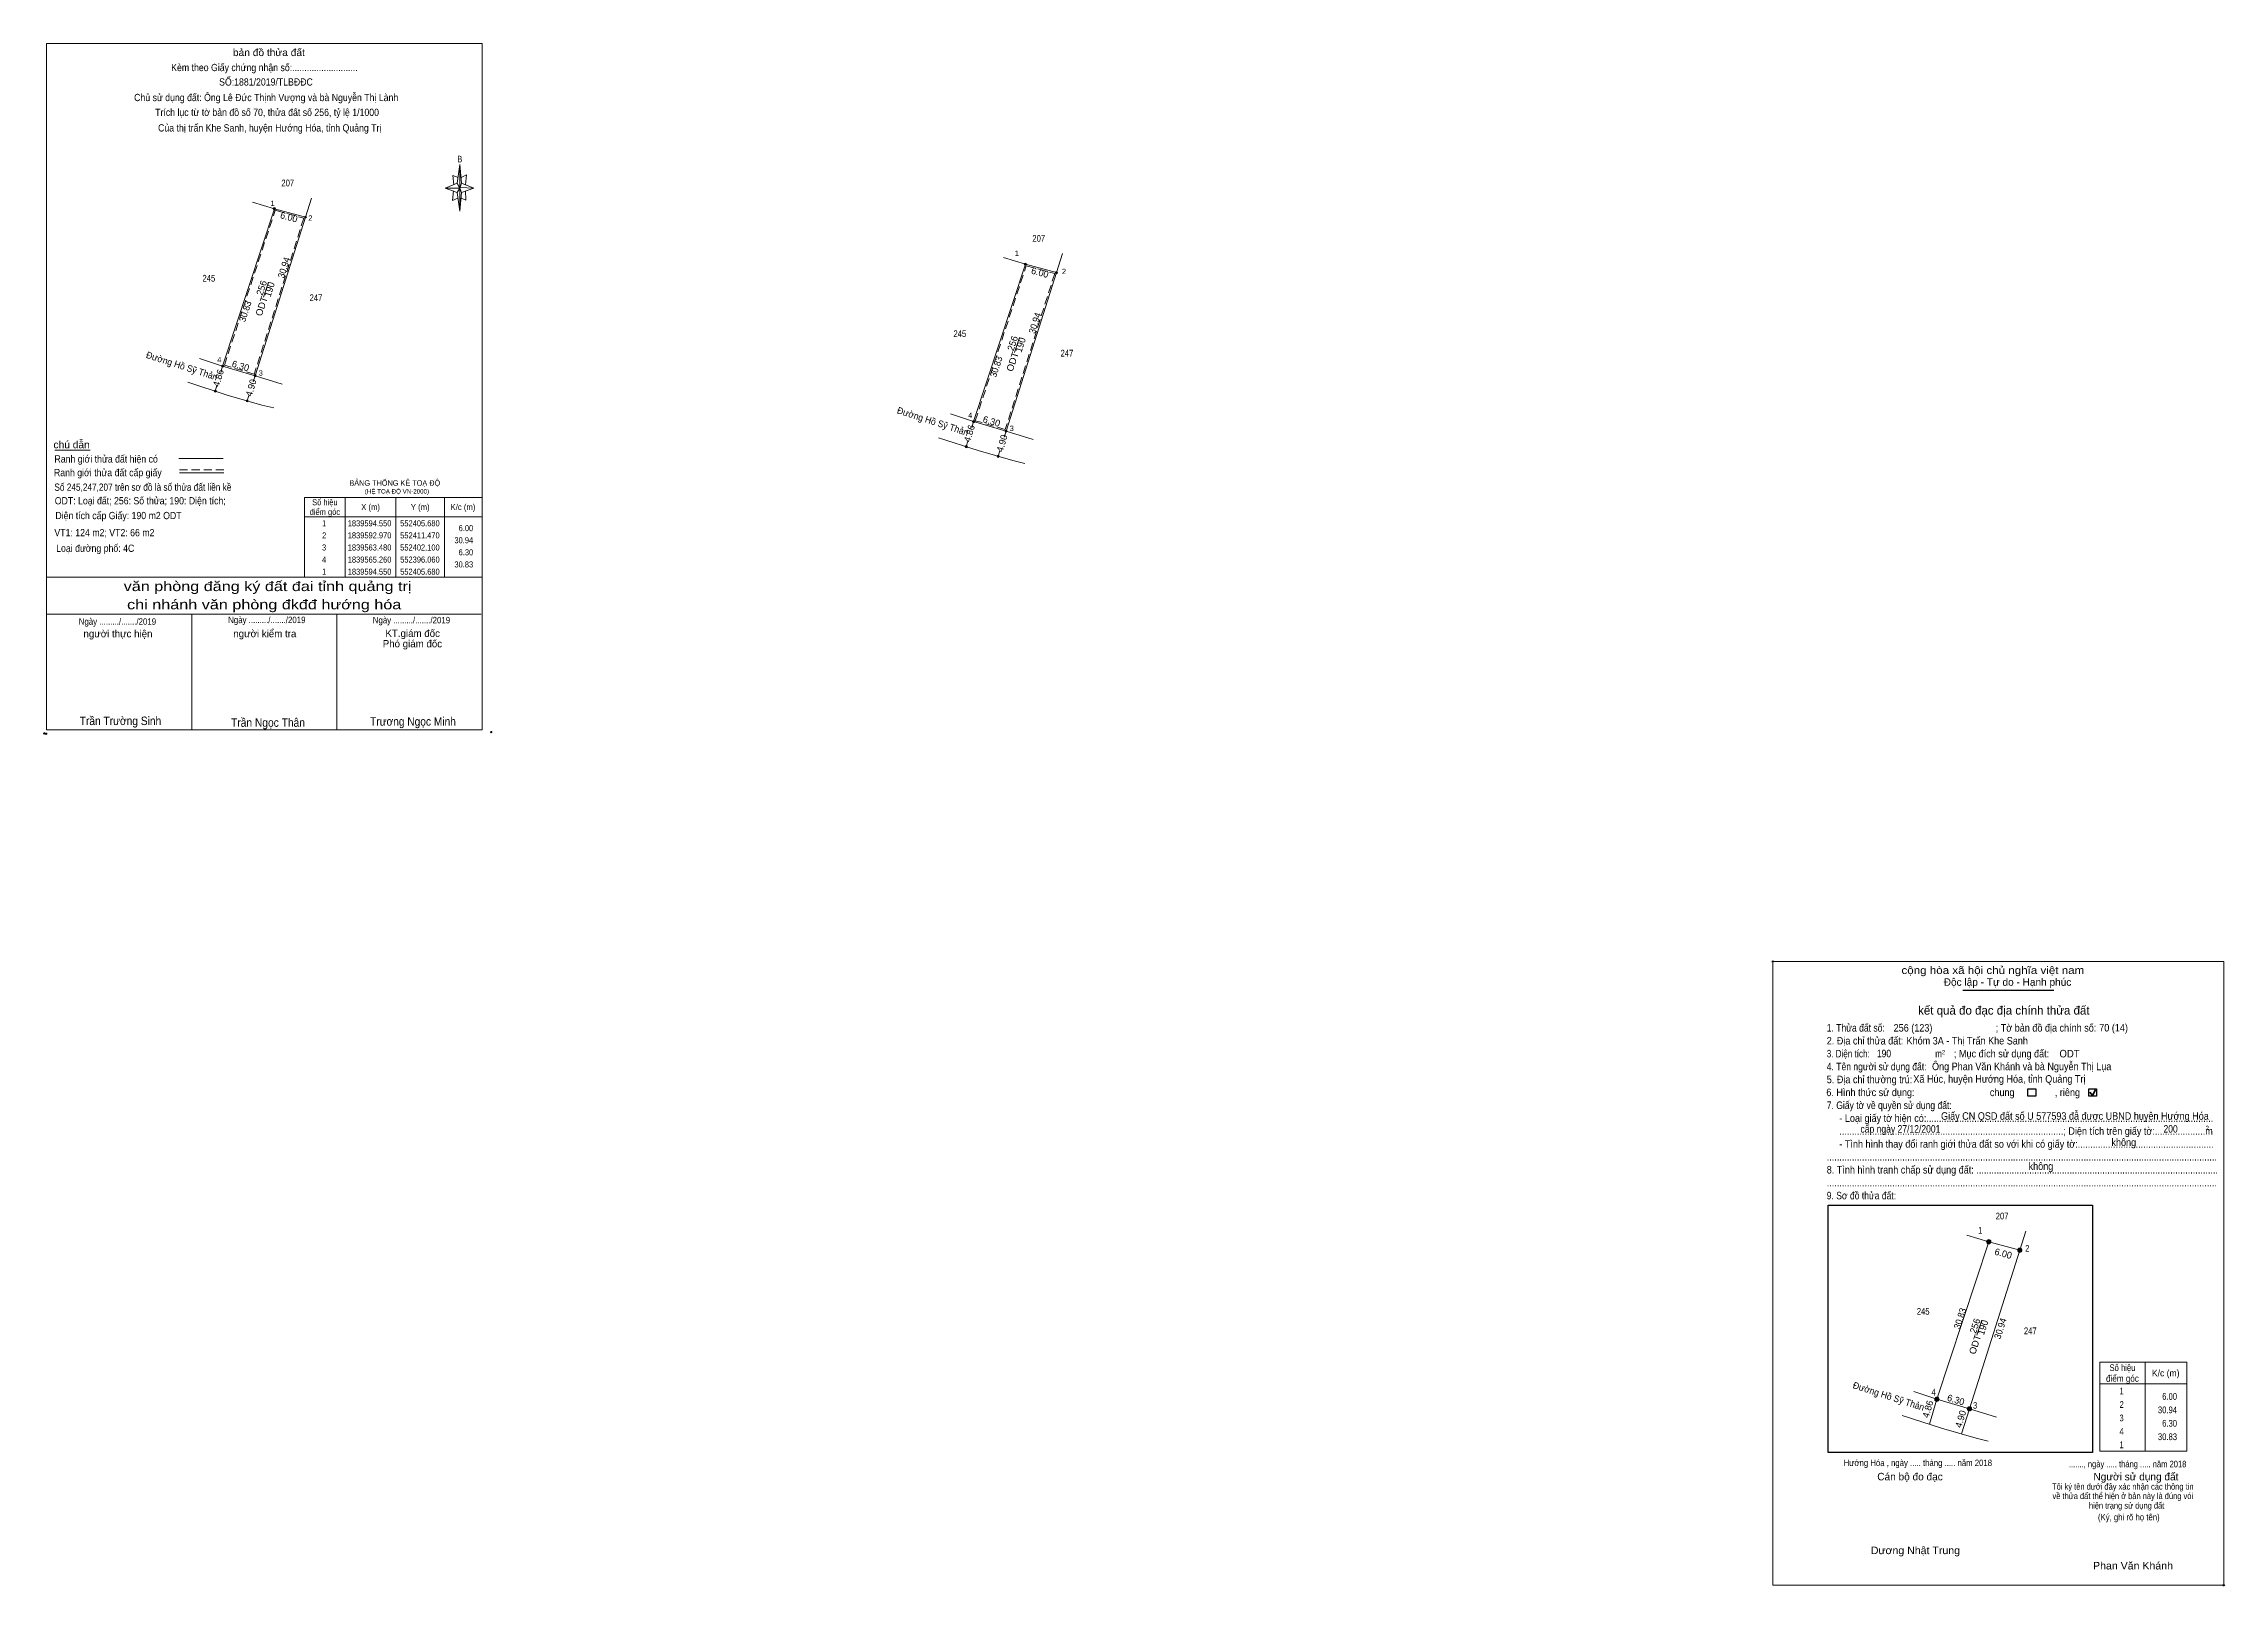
# Model space of a CAD drawing. Header units: metres. Extents: x 552223 to 552629, y 1839349 to 1839636.
import ezdxf
from ezdxf.enums import TextEntityAlignment as Align

# ---------------------------------------------------------------- set-up
doc = ezdxf.new("R2010")
doc.units = ezdxf.units.M
doc.header["$LTSCALE"] = 0.5
doc.header["$PDMODE"] = 32
doc.header["$PDSIZE"] = 0.25
doc.linetypes.add('MEDIUM_DASHED', pattern=[4.5, 3, -1.5])
for name, color, linetype, lineweight in [('1', 7, 'MEDIUM_DASHED', 13), ('10', 7, 'Continuous', 13), ('17', 7, 'Continuous', 13), ('23', 7, 'Continuous', 13), ('5', 7, 'Continuous', 13), ('6', 7, 'Continuous', 13), ('63', 7, 'Continuous', 13), ('7', 7, 'Continuous', 25)]:
    doc.layers.add(name, color=color, linetype=linetype, lineweight=lineweight)

msp = doc.modelspace()

# ---------------------------------------------------------------- hatches: boundary and pattern name
at = {"layer": '63'}
for points in [[(552266.21, 1839604.86, 1), (552265.81, 1839604.86, 1)], [(552272, 1839603.28, 1), (552271.6, 1839603.28, 1)], [(552405.88, 1839594.55, 1), (552405.48, 1839594.55, 1)], [(552411.67, 1839592.97, 1), (552411.27, 1839592.97, 1)], [(552256.59, 1839575.57, 1), (552256.19, 1839575.57, 1)], [(552262.63, 1839573.79, 1), (552262.23, 1839573.79, 1)], [(552255.22, 1839570.91, 1), (552254.82, 1839570.91, 1)], [(552261.16, 1839569.12, 1), (552260.76, 1839569.12, 1)], [(552396.26, 1839565.26, 1), (552395.86, 1839565.26, 1)], [(552402.3, 1839563.48, 1), (552401.9, 1839563.48, 1)], [(552394.89, 1839560.6, 1), (552394.49, 1839560.6, 1)], [(552400.83, 1839558.81, 1), (552400.43, 1839558.81, 1)], [(552585.25, 1839412.69, 1), (552584.45, 1839412.69, 1)], [(552591.04, 1839411.11, 1), (552590.24, 1839411.11, 1)], [(552575.63, 1839383.4, 1), (552574.83, 1839383.4, 1)], [(552581.67, 1839381.62, 1), (552580.87, 1839381.62, 1)]]:
    msp.add_hatch(color=256, dxfattribs=at).paths.add_polyline_path(points)

# ---------------------------------------------------------------- linework, layer by layer
at = {"layer": '1'}
for points in [[(552266.17, 1839604.56), (552271.48, 1839603.11), (552262.27, 1839574.1), (552256.71, 1839575.74)], [(552405.84, 1839594.25), (552411.15, 1839592.8), (552401.94, 1839563.79), (552396.38, 1839565.43)]]:
    msp.add_lwpolyline(points, close=True, dxfattribs=at)
at = {"layer": '10'}
for p, q in [((552272.93, 1839606.84), (552271.8, 1839603.28)), ((552266.01, 1839604.86), (552256.39, 1839575.57)), ((552261.92, 1839606.07), (552266.01, 1839604.86)), ((552271.8, 1839603.28), (552262.43, 1839573.79)), ((552266.01, 1839604.86), (552271.8, 1839603.28)), ((552405.68, 1839594.55), (552396.06, 1839565.26)), ((552401.59, 1839595.76), (552405.68, 1839594.55)), ((552405.68, 1839594.55), (552411.47, 1839592.97)), ((552412.6, 1839596.53), (552411.47, 1839592.97)), ((552411.47, 1839592.97), (552402.1, 1839563.48)), ((552584.85, 1839412.69), (552575.23, 1839383.4)), ((552580.76, 1839413.9), (552584.85, 1839412.69)), ((552584.85, 1839412.69), (552590.64, 1839411.11)), ((552591.77, 1839414.67), (552590.64, 1839411.11)), ((552590.64, 1839411.11), (552581.27, 1839381.62))]:
    msp.add_line(p, q, dxfattribs=at)
at = {"layer": '17'}
msp.add_line((552225.21, 1839559.93), (552231.73, 1839559.93), dxfattribs=at)
at = {"layer": '23'}
for p, q in [((552252.08, 1839577.01), (552256.39, 1839575.57)), ((552256.39, 1839575.57), (552262.43, 1839573.79)), ((552262.43, 1839573.79), (552267.48, 1839572.21)), ((552249.89, 1839572.57), (552257.23, 1839570.2)), ((552391.75, 1839566.7), (552396.06, 1839565.26)), ((552389.56, 1839562.26), (552396.9, 1839559.89)), ((552396.06, 1839565.26), (552402.1, 1839563.48)), ((552402.1, 1839563.48), (552407.15, 1839561.9)), ((552570.92, 1839384.84), (552575.23, 1839383.4)), ((552575.23, 1839383.4), (552581.27, 1839381.62)), ((552568.73, 1839380.4), (552576.07, 1839378.03)), ((552581.27, 1839381.62), (552586.32, 1839380.04))]:
    msp.add_line(p, q, dxfattribs=at)
for points in [[(552257.23, 1839570.2), (552263.66, 1839568.34), (552265.9, 1839567.79)], [(552396.9, 1839559.89), (552403.33, 1839558.03), (552405.57, 1839557.48)], [(552576.07, 1839378.03), (552582.5, 1839376.17), (552584.74, 1839375.62)]]:
    msp.add_lwpolyline(points, dxfattribs=at)
at = {"layer": '5'}
for p, q in [((552300.03, 1839609.6), (552300.48, 1839613.11)), ((552300.03, 1839607.89), (552297.78, 1839608.7)), ((552300.84, 1839607.89), (552300.48, 1839604.38)), ((552301.65, 1839606.45), (552300.75, 1839606.81)), ((552300.84, 1839609.6), (552303.09, 1839608.7)), ((552301.56, 1839608.16), (552301.65, 1839606.45)), ((552223.65, 1839536.3), (552304.65, 1839536.3)), ((552223.65, 1839529.46), (552304.47, 1839529.46)), ((552223.65, 1839529.46), (552304.47, 1839529.46)), ((552223.65, 1839529.46), (552304.47, 1839529.46)), ((552250.65, 1839507.95), (552250.65, 1839529.46)), ((552277.65, 1839507.95), (552277.65, 1839529.46))]:
    msp.add_line(p, q, dxfattribs=at)
for points in [[(552223.65, 1839635.57), (552304.65, 1839635.57), (552304.65, 1839507.95), (552223.65, 1839507.95)], [(552300.48, 1839613.11), (552300.84, 1839609.6), (552300.48, 1839608.7)], [(552300.48, 1839608.7), (552297.78, 1839608.7), (552300.03, 1839609.6), (552300.84, 1839607.89), (552303.09, 1839608.7), (552300.48, 1839608.79)], [(552300.48, 1839608.7), (552300.48, 1839604.38), (552300.03, 1839607.89)]]:
    msp.add_lwpolyline(points, close=True, dxfattribs=at)
for points in [[(552300.21, 1839610.68), (552299.22, 1839611.04), (552299.4, 1839609.33)], [(552300.75, 1839610.68), (552301.74, 1839611.13), (552301.56, 1839609.33)], [(552300.48, 1839608.7), (552300.03, 1839609.6), (552297.78, 1839608.7)], [(552299.31, 1839608.16), (552299.13, 1839606.36), (552300.12, 1839606.81)], [(552300.48, 1839608.7), (552300.84, 1839607.89), (552303.09, 1839608.7)], [(552304.65, 1839507.95), (552223.65, 1839507.95), (552223.65, 1839529.46)]]:
    msp.add_lwpolyline(points, dxfattribs=at)
for p in [(552223.22, 1839507.26), (552223.58, 1839507.19)]:
    msp.add_point(p, dxfattribs=at)
at = {"layer": '6'}
for p, q in [((552248.25, 1839558.37), (552256.48, 1839558.37)), ((552248.38, 1839555.73), (552256.61, 1839555.73))]:
    msp.add_line(p, q, dxfattribs=at)
at = {"layer": '6', "linetype": 'MEDIUM_DASHED'}
msp.add_line((552248.38, 1839556.29), (552256.66, 1839556.29), dxfattribs=at)
at = {"layer": '6'}
msp.add_point((552306.36, 1839507.5), dxfattribs=at)
at = {"layer": '63'}
for p, q in [((552264.93, 1839591.22), (552263.98, 1839588.43)), ((552404.6, 1839580.91), (552403.65, 1839578.12)), ((552256.05, 1839574.41), (552256.39, 1839575.57)), ((552262.08, 1839572.67), (552262.43, 1839573.79)), ((552255.02, 1839570.91), (552255.33, 1839571.95)), ((552260.96, 1839569.12), (552261.27, 1839570.11)), ((552394.69, 1839560.6), (552395, 1839561.64)), ((552395.72, 1839564.1), (552396.06, 1839565.26)), ((552401.75, 1839562.36), (552402.1, 1839563.48)), ((552400.63, 1839558.81), (552400.94, 1839559.8)), ((552279.18, 1839551.15), (552279.18, 1839536.3)), ((552288.63, 1839551.15), (552288.63, 1839536.3)), ((552297.63, 1839551.15), (552297.63, 1839536.3)), ((552271.62, 1839547.55), (552304.65, 1839547.55)), ((552583.6, 1839398.13), (552582.65, 1839395.34)), ((552613.93, 1839390.27), (552613.93, 1839373.77)), ((552613.93, 1839390.27), (552613.93, 1839373.77)), ((552573.86, 1839378.74), (552575.23, 1839383.4)), ((552605.53, 1839386.27), (552621.73, 1839386.27)), ((552579.8, 1839376.95), (552581.27, 1839381.62))]:
    msp.add_line(p, q, dxfattribs=at)
for points in [[(552271.62, 1839551.15), (552304.65, 1839551.15), (552304.65, 1839536.3), (552271.62, 1839536.3)], [(552605.53, 1839390.27), (552621.73, 1839390.27), (552621.73, 1839373.77), (552605.53, 1839373.77)]]:
    msp.add_lwpolyline(points, close=True, dxfattribs=at)
for centre, radius in [((552266.01, 1839604.86), 0.2), ((552271.8, 1839603.28), 0.2), ((552405.68, 1839594.55), 0.2), ((552411.47, 1839592.97), 0.2), ((552256.39, 1839575.57), 0.2), ((552262.43, 1839573.79), 0.2), ((552255.02, 1839570.91), 0.2), ((552260.96, 1839569.12), 0.2), ((552396.06, 1839565.26), 0.2), ((552402.1, 1839563.48), 0.2), ((552394.69, 1839560.6), 0.2), ((552400.63, 1839558.81), 0.2), ((552584.85, 1839412.69), 0.4), ((552590.64, 1839411.11), 0.4), ((552575.23, 1839383.4), 0.4), ((552581.27, 1839381.62), 0.4)]:
    msp.add_circle(centre, radius, dxfattribs=at)
at = {"layer": '7'}
msp.add_line((552580.02, 1839459.48), (552596.98, 1839459.48), dxfattribs=at)
at = {"layer": '7', "lineweight": 35}
for p, q in [((552603.67, 1839440.52), (552604.15, 1839439.9)), ((552604.15, 1839439.9), (552604.73, 1839440.94))]:
    msp.add_line(p, q, dxfattribs=at)
at = {"layer": '7', "lineweight": 13}
msp.add_lwpolyline([(552544.7, 1839464.8), (552628.56, 1839464.8), (552628.56, 1839348.8), (552544.7, 1839348.8)], close=True, dxfattribs=at)
at = {"layer": '7'}
for points in [[(552592.15, 1839441.14), (552593.6, 1839441.14), (552593.6, 1839439.79), (552592.15, 1839439.79)], [(552603.49, 1839441.14), (552604.93, 1839441.14), (552604.93, 1839439.79), (552603.49, 1839439.79)], [(552554.98, 1839419.48), (552604.18, 1839419.48), (552604.18, 1839373.52), (552554.98, 1839373.52)]]:
    msp.add_lwpolyline(points, close=True, dxfattribs=at)
for p in [(552544.7, 1839464.8), (552628.56, 1839348.8)]:
    msp.add_point(p, dxfattribs=at)

# ---------------------------------------------------------------- texts
at = {"layer": '1'}
for s, height, width, p in [('BẢNG THỐNG KÊ TOẠ ĐỘ ', 1.035, 0.95, (552279.96, 1839553.32)), ('(HỆ TOẠ ĐỘ VN-2000)', 0.837, 0.9, (552282.84, 1839551.87)), ('Hướng Hóa , ngày ..... tháng ..... năm 2018', 1.2, 0.9, (552557.87, 1839370.97)), ('Dương Nhật Trung', 1.4, 1.05, (552562.93, 1839354.59)), ('Phan Văn Khánh', 1.4, 1.05, (552604.26, 1839351.74))]:
    msp.add_text(s, height=height, dxfattribs=dict(at, width=width)).set_placement(p)
at = {"layer": '5'}
for s, height, width, p in [('bản đồ thửa đất', 1.35, 1.05, (552264.995, 1839633.25)), ('Kèm theo Giấy chứng nhận số:...........................', 1.35, 0.9, (552264.165, 1839630.45)), ('Chủ sử dụng đất: Ông Lê Đức Thịnh Vượng và bà Nguyễn Thị Lành', 1.35, 0.9, (552264.49, 1839624.87)), ('SỐ:1881/2019/TLBĐĐC', 1.35, 0.9, (552264.45, 1839627.76)), ('Trích lục từ tờ bản đồ số 70, thửa đất số 256, tỷ lệ 1/1000 ', 1.35, 0.9, (552264.88, 1839622.11)), ('Của thị trấn Khe Sanh, huyện Hướng Hóa, tỉnh Quảng Trị', 1.35, 0.9, (552265.15, 1839619.22)), ('B', 1.24, 0.75, (552300.5, 1839613.47)), ('văn phòng đăng ký đất đai tỉnh quảng trị', 1.8, 1.25, (552264.75, 1839533.73)), ('chi nhánh văn phòng đkđđ hướng hóa', 1.8, 1.25, (552264.12, 1839530.34)), ('Ngày ........./......./2019', 1.215, 0.9, (552236.825, 1839527.46)), ('Ngày ........./......./2019', 1.215, 0.9, (552264.605, 1839527.77)), ('Ngày ........./......./2019', 1.215, 0.9, (552291.505, 1839527.72)), ('Trần Trường Sinh', 1.575, 0.9, (552237.39, 1839508.81)), ('Trần Ngọc Thân', 1.58, 0.9, (552264.83, 1839508.49)), ('Trương Ngọc Minh', 1.57, 0.9, (552291.795, 1839508.7))]:
    msp.add_text(s, height=height, dxfattribs=dict(at, width=width)).set_placement(p, align=Align.CENTER)
for s, p in [('người thực hiện', (552236.925, 1839525.13)), ('người kiểm tra', (552264.235, 1839525.15)), ('KT.giám đốc', (552291.74, 1839525.2)), ('Phó giám đốc', (552291.685, 1839523.27))]:
    msp.add_text(s, height=1.35, dxfattribs=at).set_placement(p, align=Align.CENTER)
at = {"layer": '6'}
for s, height, width, p in [('chú dẫn', 1.35, 1.05, (552224.93, 1839560.3)), ('Ranh giới thửa đất hiện có ', 1.35, 0.9, (552225.11, 1839557.64)), ('Ranh giới thửa đất cấp giấy', 1.35, 0.9, (552225.02, 1839555.1)), ('Số 245,247,207 trên sơ đồ là số thửa đất liền kề', 1.35, 0.85, (552225.1, 1839552.39)), ('ODT: Loại đất; 256: Số thửa; 190: Diện tích;', 1.35, 0.9, (552225.17, 1839549.86)), ('Diện tích cấp Giấy: 190 m2 ODT', 1.35, 0.9, (552225.28, 1839547.11)), ('VT1: 124 m2; VT2: 66 m2', 1.35, 0.9, (552225.1, 1839543.93)), ('Loại đường phố: 4C', 1.35, 0.9, (552225.43, 1839541.03)), ('ODT', 1.4, 0.95, (552598.01, 1839446.99)), ('Ông Phan Văn Khánh và bà Nguyễn Thị Lụa', 1.4, 0.9, (552574.31, 1839444.61))]:
    msp.add_text(s, height=height, dxfattribs=dict(at, width=width)).set_placement(p)
at = {"layer": '63'}
for s, height, width, p in [('207', 1.25, 0.85, (552269.69, 1839609.03)), (' 1', 1, 0.9, (552266.06, 1839605.35)), (' 2', 1, 0.9, (552273.09, 1839602.61)), ('207', 1.25, 0.85, (552409.36, 1839598.72)), (' 1', 1, 0.9, (552404.48, 1839596.06)), ('245', 1.25, 0.85, (552255.01, 1839591.3)), (' 2', 1, 0.9, (552413.25, 1839592.69)), ('247', 1.25, 0.85, (552274.93, 1839587.67)), ('245', 1.25, 0.85, (552394.68, 1839580.99)), ('247', 1.25, 0.85, (552414.6, 1839577.36)), (' 4', 1, 0.95, (552256.16, 1839576.26)), (' 3', 1, 0.95, (552263.87, 1839573.81)), (' 4', 1, 0.95, (552395.83, 1839565.95)), (' 3', 1, 0.95, (552403.54, 1839563.5)), ('6.00', 1.125, 0.85, (552302.99, 1839544.88)), ('30.94', 1.125, 0.85, (552302.98, 1839542.63)), ('6.30', 1.125, 0.85, (552302.99, 1839540.38)), ('30.83', 1.125, 0.85, (552302.98, 1839538.13)), ('207', 1.25, 0.85, (552588.53, 1839416.86)), (' 1', 1.25, 0.75, (552583.65, 1839414.2)), (' 2', 1.25, 0.85, (552592.42, 1839410.83)), ('245', 1.25, 0.85, (552573.85, 1839399.13)), ('247', 1.25, 0.85, (552593.77, 1839395.5)), (' 4', 1.25, 0.85, (552575, 1839384.09)), ('6.00', 1.25, 0.85, (552619.88, 1839383.3)), (' 3', 1.25, 0.8, (552582.71, 1839381.64)), ('30.94', 1.25, 0.85, (552619.88, 1839380.8)), ('6.30', 1.25, 0.85, (552619.88, 1839378.3)), ('30.83', 1.25, 0.85, (552619.88, 1839375.8))]:
    msp.add_text(s, height=height, dxfattribs=dict(at, width=width)).set_placement(p, align=Align.RIGHT)
for s, rotation, p in [('6.00', 344.737, (552268.5605, 1839602.6951)), ('256', 71.818, (552264.2368, 1839589.94)), ('190', 71.818, (552265.7085, 1839589.645)), ('6.00', 344.737, (552408.2305, 1839592.3851)), ('256', 71.818, (552403.9068, 1839579.63)), ('190', 71.818, (552405.3785, 1839579.335)), ('4.86', 73.617, (552256.1965, 1839573.1887)), ('6.30', 343.58, (552259.5533, 1839575.0211)), ('4.90', 73.617, (552262.268, 1839571.3637)), ('6.30', 343.58, (552399.2233, 1839564.7111)), ('4.86', 73.617, (552395.8665, 1839562.8787)), ('4.90', 73.617, (552401.938, 1839561.0537)), ('6.00', 344.737, (552587.4005, 1839409.9051)), ('256', 71.818, (552582.9068, 1839396.85)), ('190', 71.818, (552584.3785, 1839396.555)), ('4.86', 73.617, (552574.1265, 1839381.3987)), ('6.30', 343.58, (552578.5633, 1839382.6911)), ('4.90', 73.617, (552580.228, 1839379.5537))]:
    msp.add_text(s, height=1.25, rotation=rotation, dxfattribs=at).set_placement(p, align=Align.CENTER)
for s, rotation, width, p in [('30.94', 72.373, 0.95, (552268.3887, 1839593.7057)), ('30.83', 71.818, 0.95, (552261.1791, 1839585.575)), ('ODT', 71.818, 1.05, (552264.2197, 1839586.525)), ('30.94', 72.373, 0.95, (552408.0587, 1839583.3957)), ('Đường Hồ Sỹ Thản', 342.105, 0.95, (552248.623, 1839575.0204)), ('ODT', 71.818, 1.05, (552403.8897, 1839576.215)), ('30.83', 71.818, 0.95, (552400.8491, 1839575.265)), ('Đường Hồ Sỹ Thản', 342.105, 0.95, (552388.293, 1839564.7104)), ('30.83', 71.818, 0.95, (552580.0991, 1839398.235)), ('ODT', 71.818, 1.05, (552582.9097, 1839393.405)), ('30.94', 72.373, 0.95, (552587.6087, 1839396.3757)), ('Đường Hồ Sỹ Thản', 342.105, 0.95, (552566.063, 1839383.3704))]:
    msp.add_text(s, height=1.25, rotation=rotation, dxfattribs=dict(at, width=width)).set_placement(p, align=Align.CENTER)
for s, height, width, p in [('Số hiệu', 1.125, 0.85, (552275.4, 1839549.7)), ('X (m)', 1.125, 0.95, (552283.905, 1839548.8)), ('Y (m)', 1.125, 0.95, (552293.135, 1839548.8)), ('K/c (m)', 1.125, 0.95, (552301.09, 1839548.8)), ('điểm góc', 1.125, 0.9, (552275.405, 1839547.9)), (' 1', 1.125, 0.75, (552275.085, 1839545.78)), ('1839594.550', 1.125, 0.85, (552283.72, 1839545.78)), ('552405.680', 1.125, 0.85, (552293.085, 1839545.78)), (' 3', 1.125, 0.8, (552275.075, 1839541.28)), (' 2', 1.125, 0.85, (552275.085, 1839543.53)), ('1839592.970', 1.125, 0.85, (552283.72, 1839543.53)), ('1839563.480', 1.125, 0.85, (552283.72, 1839541.28)), ('552411.470', 1.125, 0.85, (552293.085, 1839543.53)), ('552402.100', 1.125, 0.85, (552293.085, 1839541.28)), (' 4', 1.125, 0.85, (552275.075, 1839539.03)), (' 1', 1.125, 0.75, (552275.085, 1839536.78)), ('1839565.260', 1.125, 0.85, (552283.72, 1839539.03)), ('1839594.550', 1.125, 0.85, (552283.72, 1839536.78)), ('552396.060', 1.125, 0.85, (552293.085, 1839539.03)), ('552405.680', 1.125, 0.85, (552293.085, 1839536.78)), ('điểm góc', 1.25, 0.9, (552609.73, 1839386.65)), ('Số hiệu', 1.25, 0.85, (552609.73, 1839388.65)), ('K/c (m)', 1.25, 0.95, (552617.775, 1839387.65)), (' 1', 1.25, 0.75, (552609.38, 1839384.3)), (' 3', 1.25, 0.8, (552609.375, 1839379.3)), (' 2', 1.25, 0.85, (552609.385, 1839381.8)), (' 4', 1.25, 0.85, (552609.38, 1839376.8)), (' 1', 1.25, 0.75, (552609.38, 1839374.3))]:
    msp.add_text(s, height=height, dxfattribs=dict(at, width=width)).set_placement(p, align=Align.CENTER)
at = {"layer": '7'}
for s, height, width, p in [('cộng hòa xã hội chủ nghĩa việt nam', 1.4, 1.15, (552568.63, 1839462.51)), ('1. Thửa đất số:', 1.4, 0.85, (552554.73, 1839451.79)), ('256 (123)', 1.4, 0.9, (552567.17, 1839451.79)), ('; Tờ bản đồ địa chính số:', 1.4, 0.9, (552586.15, 1839451.79)), ('70 (14)', 1.4, 0.9, (552605.41, 1839451.81)), ('3. Diện tích:', 1.4, 0.8, (552554.73, 1839446.99)), ('2. Địa chỉ thửa đất:', 1.4, 0.9, (552554.73, 1839449.39)), ('190', 1.4, 0.85, (552564.05, 1839447.01)), ('Khóm 3A - Thị Trấn Khe Sanh', 1.4, 0.9, (552569.57, 1839449.39)), ('m', 1.4, 0.8, (552574.91, 1839446.99)), ('2', 0.7999, 0.8, (552576.17, 1839447.55)), ('; Mục đích sử dụng đất:', 1.4, 0.9, (552578.39, 1839446.99)), ('4. Tên người sử dụng đất:', 1.4, 0.85, (552554.73, 1839444.59)), ('6. Hình thức sử dụng:', 1.4, 0.9, (552554.65, 1839439.79)), ('5. Địa chỉ thường trú:', 1.4, 0.9, (552554.73, 1839442.19)), ('Xã Húc, huyện Hướng Hóa, tỉnh Quảng Trị', 1.4, 0.9, (552570.84, 1839442.29)), ('chung                , riêng', 1.4, 0.9, (552585.07, 1839439.79)), ('7. Giấy tờ về quyền sử dụng đất:', 1.4, 0.85, (552554.73, 1839437.39)), ('     - Loại giấy tờ hiện có:..................................................................................................................', 1.4, 0.9, (552554.73, 1839434.99)), ('Giấy CN QSD đất số U 577593 đẫ được UBND huyện Hướng Hóa', 1.4, 0.9, (552575.99, 1839435.39)), ('     - Tình hình thay đổi ranh giới thửa đất so với khi có giấy tờ:......................................................', 1.4, 0.9, (552554.73, 1839430.19)), ('     .........................................................................................; Diện tích trên giấy tờ:....................m', 1.4, 0.9, (552554.73, 1839432.59)), ('cấp ngày 27/12/2001', 1.4, 0.85, (552561, 1839432.99)), ('không', 1.4, 0.9, (552607.68, 1839430.5)), ('200', 1.4, 0.85, (552617.35, 1839433)), ('2', 0.7999, 0.8, (552625.21, 1839433.47)), ('...........................................................................................................................................................', 1.4, 0.9, (552554.73, 1839427.79)), ('8. Tình hình tranh chấp sử dụng đất: ................................................................................................', 1.4, 0.9, (552554.73, 1839425.39)), ('không', 1.4, 0.9, (552592.27, 1839426.05)), ('9. Sơ đồ thửa đất:', 1.4, 0.85, (552554.73, 1839420.59)), ('...........................................................................................................................................................', 1.4, 0.9, (552554.73, 1839422.99)), ('......., ngày ..... tháng ..... năm 2018', 1.2, 0.85, (552599.77, 1839370.75)), ('(Ký, ghi rõ họ tên)', 1.2, 0.9, (552605.17, 1839360.87))]:
    msp.add_text(s, height=height, dxfattribs=dict(at, width=width)).set_placement(p)
for s, p in [('Độc lập - Tự do - Hạnh phúc', (552576.49, 1839460.31)), ('Cán bộ đo đạc', (552564.13, 1839368.31)), ('Người sử dụng đất', (552604.33, 1839368.31))]:
    msp.add_text(s, height=1.4, dxfattribs=at).set_placement(p)
for s, height, p in [('kết quả đo đạc địa chính thửa đất', 1.6, (552587.665, 1839454.95)), ('.', 0.4001, (552628.5637, 1839348.59))]:
    msp.add_text(s, height=height, dxfattribs=at).set_placement(p, align=Align.CENTER)
at = {"layer": '7', "width": 0.9}
for s, p in [('Tôi ký tên dưới đây xác nhận các thông tin', (552609.79, 1839366.59)), ('về thửa đất thể hiện ở bản này là đúng vói', (552609.79, 1839364.83)), ('hiện trạng sử dụng đất', (552610.505, 1839363.05))]:
    msp.add_text(s, height=1.157, dxfattribs=at).set_placement(p, align=Align.CENTER)

doc.saveas('drawing.dxf')
